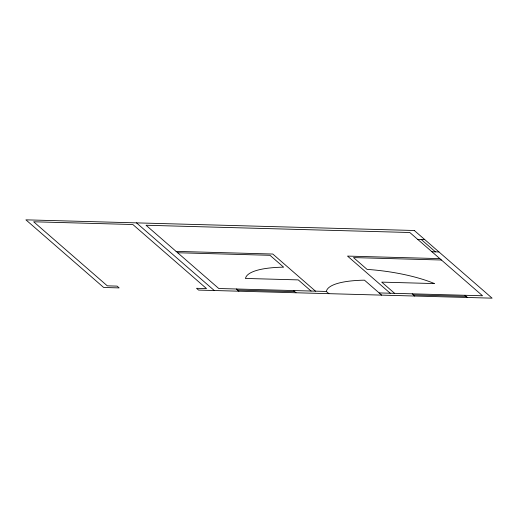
<?xml version="1.0" encoding="UTF-8"?>
<svg xmlns="http://www.w3.org/2000/svg" width="518" height="518" viewBox="0 0 518 518"><rect width="100%" height="100%" fill="white"/><g stroke="black" fill="none" stroke-linecap="round" stroke-linejoin="round"><path stroke-width="0.78" d="M417.702 239.381L424.741 239.575M431.934 251.754L438.973 251.949M176.081 251.379L272.792 254.04L315.488 291.168M439.84 258.631L347.526 256.093L390.222 293.227M177.661 252.752L269.975 255.296L283.624 267.159A71.613 18.894 7.6 0 0 245.513 278.444L298.264 279.895L311.091 291.051M441.427 260.01L353.503 257.588L367.074 269.392A71.607 18.894 7.6 0 1 434.453 283.579L381.714 282.129L394.612 293.343M381.656 295.124L364.471 280.173A71.613 18.894 7.6 0 0 326.366 291.459L218.771 288.513L146.037 225.252L409.796 232.504L482.536 295.765L379.124 292.923M237.626 290.093L294.774 291.666M413.468 294.93L466.219 296.38M421.225 239.478L435.45 251.852M464.95 295.279L467.482 297.481M412.198 293.829L414.73 296.031M326.366 291.459L328.904 293.667M293.505 290.566L296.037 292.767M236.357 288.992L238.889 291.194M136.474 222.857L214.271 290.52M414.303 230.497L25.9 219.839L103.665 287.477L119.127 287.904L117.074 286.117L107.323 285.845L33.664 221.782L132.848 224.514L206.507 288.578L196.536 288.299L198.588 290.086L492.1 298.161L414.303 230.497"/></g></svg>
